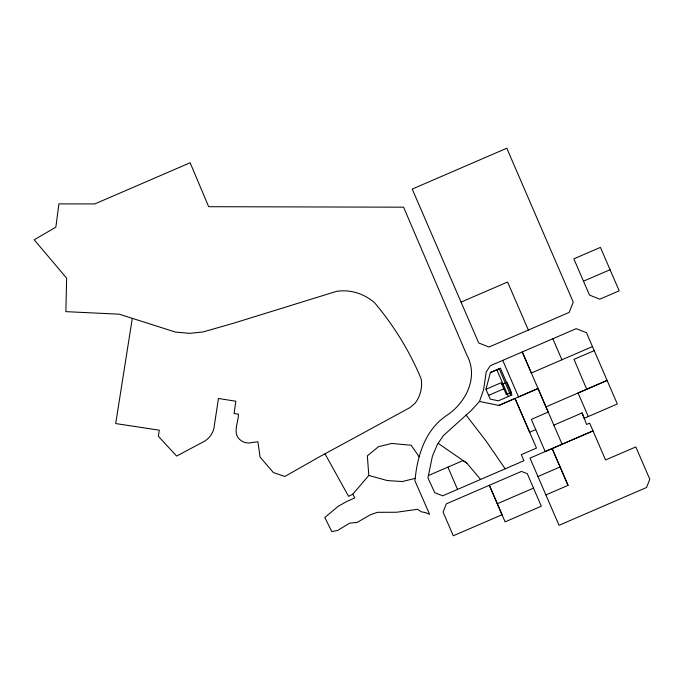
<?xml version="1.0" encoding="UTF-8"?>
<svg xmlns="http://www.w3.org/2000/svg" width="684" height="684" viewBox="0 0 684 684"><rect width="100%" height="100%" fill="white"/><g stroke="black" fill="none" stroke-linecap="round" stroke-linejoin="round"><path stroke-width="1.03" d="M132.294 318.334L115.699 423.567L159.244 430.185L158.38 436.289L176.626 456.066L204.55 441.197C209.244 438.384 212.707 433.647 213.904 428.304L218.461 398.481L235.835 401.209L234.082 413.572L238.459 414.188C238.477 422.481 232.056 433.494 240.323 439.983A12.91 12.91 0 0 0 245.761 442.685L248.771 443.018L257.885 441.71L260.074 457.04L273.326 472.524L284.835 476.483L319.146 456.972L410.118 407.51L414.983 403.346A31.678 31.678 0 0 0 421.224 379.124C409.904 351.559 393.856 325.61 374.635 302.798C364.17 293.641 350.302 289.212 336.494 291.358L233.706 323.173L202.892 331.997L189.682 333.347L175.497 332.091L119.29 314.195L65.878 311.647L66.63 278.174L34.2 239.793L55.857 227.156L58.892 203.883L94.82 203.926L190.143 162.758L208.663 206.696L403.594 207.184L466.685 354.765C479.116 377.166 465.813 403.278 445.848 416C425.559 430.048 417.565 454.886 415.231 478.364L414.786 480.45L429.612 514.342L425.559 512.615L421.447 511.837L417.488 509.298L396.532 512.256L377.508 512.307L370.095 514.89L357.133 522.439L349.678 523.123L337.597 530.51L331.8 531.571L324.814 517.48L338.152 506.357L346.489 501.62L354.791 497.926L352.816 494.164L368.813 475.466L367.351 455.869L378.44 446.712L391.778 443.437L411.178 445.267L419.207 456.861M428.432 475.534L427.945 477.928L434.742 492.66L442.685 495.823L523.893 460.734L521.285 454.655L536.487 448.08L515.043 398.456L498.901 405.424L479.493 401.465L471.199 410.537L443.394 435.58L437.392 444.429L432.416 456.16L428.432 475.534L463.128 460.554L466.821 463.128L480.578 479.475M485.973 389.281L490.411 372.481L500.38 368.18L511.94 394.959L498.388 400.807L490.231 399.14L485.973 389.281L501.21 382.707L506.331 394.565L511.41 392.377L507.024 382.219L501.945 384.408M479.493 401.465L483.545 389.786L486.264 371.865L490.223 365.786L576.193 328.662L586.487 332.706L617.301 403.988L584.204 418.3L582.101 412.931L553.852 425.14M352.816 494.164L348.592 496.353L324.986 453.791M528.347 330.056L569.165 312.4L573.252 302.114L506.793 148.223L412.221 189.083L478.697 342.949L488.966 347.044L528.347 330.056L507.588 282.022L461.042 302.114M592.455 346.583L531.348 372.994L522.26 351.952L562.103 444.249L545.199 451.551L531.348 419.412L548.209 412.067L538.034 388.503L518.523 396.934L502.749 360.382M498.901 405.424L538.034 388.503M545.977 406.869L607.101 380.432L578.074 392.992L588.257 416.53M535.777 429.586L529.647 432.237L515.043 398.456M562.103 444.249L593.011 430.894L605.554 459.964L635.821 446.934L649.8 479.27L646.525 487.504L559.025 525.312L529.98 458.126L593.011 430.894L589.651 423.148L586.59 424.473L582.101 412.931M537.949 476.534L560.111 466.95L568.053 485.358L545.909 494.934M497.302 503.766L533.494 488.119L527.279 473.696L521.464 471.421L446.336 503.851L443.078 512.085L453.304 535.777L502.065 514.736L489.342 485.289L505.117 521.858L541.309 506.194L533.494 488.119M583.478 281.184L610.068 269.727L619.182 290.811L599.783 299.19L589.514 295.095L583.478 281.184L573.85 258.843L600.424 247.377L610.068 269.727M490.368 372.652L499.234 368.83L510.734 395.48M488.607 395.378L503.843 388.803M594.225 350.627L574.004 359.348L586.701 389.256M415.231 478.364L402.201 481.553L387.238 480.536L368.813 475.466M438.145 443.326L466.821 463.128M466.026 415.008L486.264 441.291L505.177 468.831M560.111 466.95L552.125 448.542L568.053 485.358M552.834 338.751L561.906 359.784M496.866 369.847L508.366 396.498M447.926 467.155L457.528 489.411"/></g></svg>
